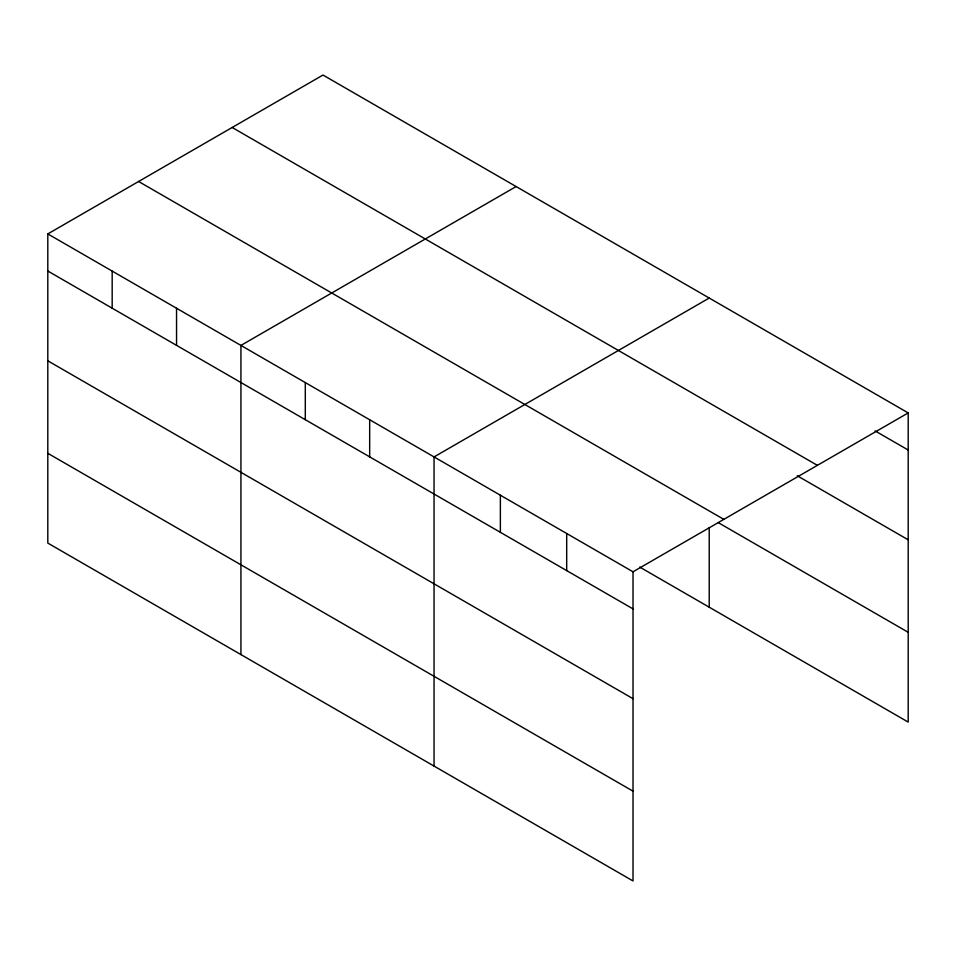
<?xml version="1.0" encoding="UTF-8"?>
<svg xmlns="http://www.w3.org/2000/svg" width="956" height="956" viewBox="0 0 956 956"><rect width="100%" height="100%" fill="white"/><g stroke="black" fill="none" stroke-linecap="round" stroke-linejoin="round"><path stroke-width="1.43" d="M47.8 233.921L633.015 571.796L633.015 880.954L47.8 543.08L47.8 233.921L322.985 75.046L908.2 412.92L908.2 722.079L639.707 567.063M516.109 186.551L240.924 345.427L240.924 654.573M709.221 298.045L434.048 456.92L434.048 766.079M633.015 571.796L908.2 412.92M875.039 430.881L908.2 450.025M232.177 127.483L817.392 465.357M797.232 475.741L908.2 539.805M138.608 181.497L723.823 519.371M718.159 522.574L908.2 632.298M47.8 271.026L633.015 608.9M47.8 360.806L633.015 698.681M47.8 453.299L633.015 791.174M709.221 527.724L709.221 607.203M566.693 533.508L566.693 570.613M500.37 495.208L500.37 532.313M369.673 419.756L369.673 456.86M305.299 382.591L305.299 419.696M176.549 308.262L176.549 345.355M112.175 271.086L112.175 308.19"/></g></svg>
